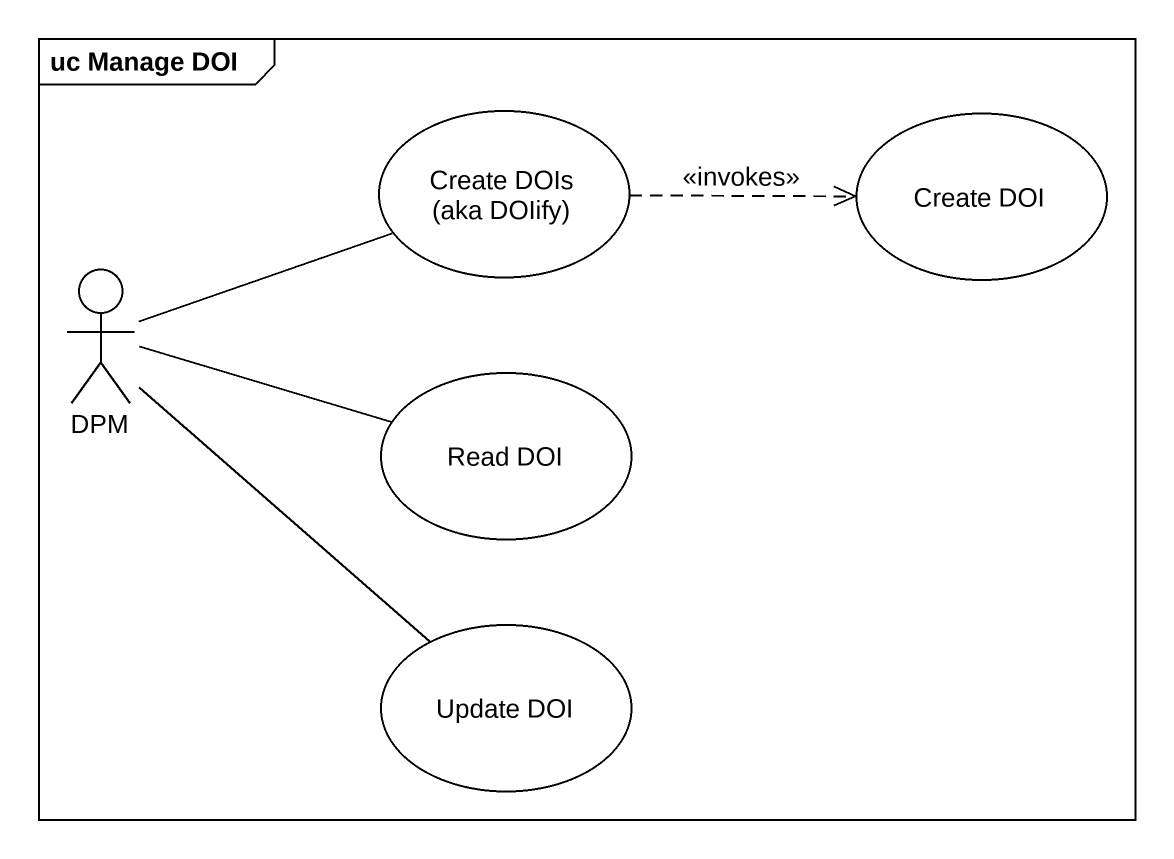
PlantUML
@startuml
mainframe uc Manage DOI
usecase "Create DOIs (aka DOIify)" as Create_DOIs_aka_DOIify
usecase "Create DOI" as Create_DOI
actor DPM
usecase "Read DOI" as Read_DOI
usecase "Update DOI" as Update_DOI
Create_DOIs_aka_DOIify .right.> Create_DOI : <<invokes>>
DPM -right- Create_DOIs_aka_DOIify
DPM -right- Read_DOI
DPM -- Update_DOI
@enduml
